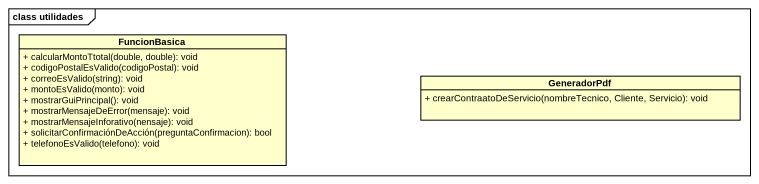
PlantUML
@startuml
mainframe class utilidades
hide circle
hide empty members
skinparam classAttributeIconSize 0
class FuncionBasica {
  + calcularMontoTtotal(double, double): void
  + codigoPostalEsValido(codigoPostal): void
  + correoEsValido(string): void
  + montoEsValido(monto): void
  + mostrarGuiPrincipal(): void
  + mostrarMensajeDeError(mensaje): void
  + mostrarMensajeInforativo(nensaje): void
  + solicitarConfirmaciónDeAcción(preguntaConfirmacion): bool
  + telefonoEsValido(telefono): void
}
class GeneradorPdf {
  + crearContraatoDeServicio(nombreTecnico, Cliente, Servicio): void
}
@enduml
